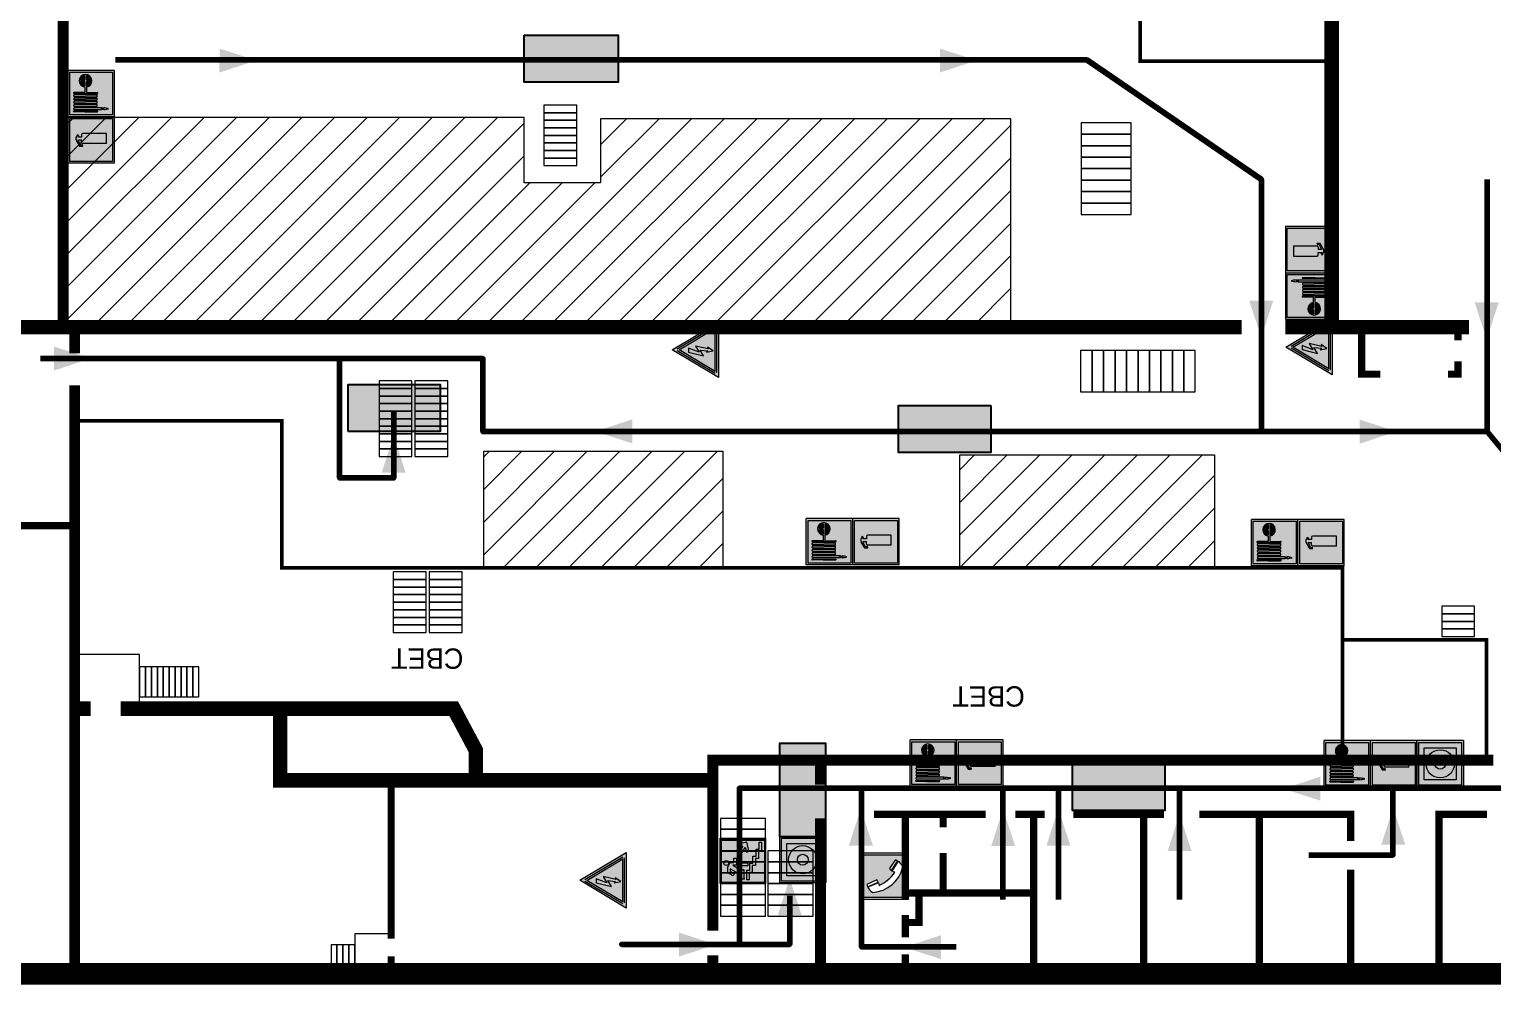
# Model space of a CAD drawing. Header units: millimetres. Extents: x 13114 to 67229, y 22859 to 38520.
# Drawn here: x 22617.3 to 22875.4, y 31431.6 to 31600.1 of the extents above; entities that cross this region are included whole.
import ezdxf

# ---------------------------------------------------------------- set-up
doc = ezdxf.new("R2010")
doc.units = ezdxf.units.MM
doc.layers.add('План_Штампы', color=7, linetype='Continuous')
doc.styles.add('обычный', font='arial.ttf')
pattern_1 = [(225, (45072.8074, 41939.838), (2.87368196, -2.87368196), [])]

# ---------------------------------------------------------------- blocks, each defined once
blk = doc.blocks.new('A$C32E8229D')
at = {"true_color": 0xffffff}
blk.add_hatch(color=7, dxfattribs=at).paths.add_polyline_path([(0, 0), (0, -8), (16, -8), (16, 0)])
h = blk.add_hatch(color=126)
h.paths.add_polyline_path([(0.2, -0.2), (15.8, -0.2), (15.8, -7.8), (0.2, -7.8)])
h.paths.add_polyline_path([(13.49, -2.05), (12.08, -2.05), (11.37, -2.63, 0.162397), (11.29, -2.84), (11.29, -3.63), (10.35, -3.63), (10.35, -4.05), (11.68, -4.05), (11.68, -3.48), (12.26, -4.28), (11.29, -5.1), (11.29, -6.78), (11.85, -6.78), (11.85, -5.44), (12.8, -4.64), (12.8, -5.94), (14.46, -5.94), (14.46, -5.39), (13.45, -5.39), (13.45, -3.97), (12.46, -2.59), (13.15, -2.59), (13.69, -3.34), (14.18, -3)], flags=16)
h.paths.add_polyline_path([(10.74, -1.82, 1), (11.8, -1.82, 1)], flags=16)
h.paths.add_polyline_path([(9.39, -3.59), (5.99, -3.59), (6.56, -3.03), (5.91, -3.03), (5.1, -3.83), (5.91, -4.64), (6.56, -4.64), (5.99, -4.09), (9.39, -4.09)], flags=16)
h.paths.add_polyline_path([(4.29, -1.08), (1.72, -1.08), (1.72, -6.6), (4.29, -6.6)], flags=16)
at = {"color": 126}
blk.add_lwpolyline([(16, -8), (0, -8), (0, 0), (16, 0)], close=True, dxfattribs=at)
blk = doc.blocks.new('A$C54414219')
at = {"true_color": 0xffffff}
h = blk.add_hatch(color=7, dxfattribs=at)
h.paths.add_polyline_path([(2.39, -9.45), (2.39, -18.3), (11.23, -18.3), (11.23, -9.45)], flags=0)
h.paths.add_polyline_path([(10.71, -13.87, -1), (2.92, -13.87, -1)], flags=0)
h.paths.add_polyline_path([(8.3, -13.87, -1), (5.33, -13.87, -1)], flags=0)
h.paths.add_polyline_path([(0.41, -7.47), (0.41, -20.27), (13.21, -20.27), (13.21, -7.47)])
h.paths.add_polyline_path([(0.92, -19.77), (12.71, -19.77), (12.71, -7.98), (0.92, -7.98)], flags=16)
h.paths.add_polyline_path([(11.23, -9.45), (11.23, -18.3), (2.39, -18.3), (2.39, -9.45)], flags=0)
at = {"lineweight": 5}
h = blk.add_hatch(color=242, dxfattribs=at)
h.paths.add_polyline_path([(12.71, -7.98), (0.92, -7.98), (0.92, -19.77), (12.71, -19.77)])
h.paths.add_polyline_path([(11.23, -18.3), (2.39, -18.3), (2.39, -9.45), (11.23, -9.45)], flags=16)
h.paths.add_polyline_path([(10.71, -13.87, -1), (2.92, -13.87, -1)], flags=0)
h.paths.add_polyline_path([(8.3, -13.87, -1), (5.33, -13.87, -1)], flags=0)
at = {"true_color": 0xffffff}
h = blk.add_hatch(color=7, dxfattribs=at)
h.paths.add_polyline_path([(2.39, -9.45), (2.39, -18.3), (11.23, -18.3), (11.23, -9.45)])
h.paths.add_polyline_path([(10.71, -13.87, -1), (2.92, -13.87, -1)], flags=16)
h.paths.add_polyline_path([(8.3, -13.87, -1), (5.33, -13.87, -1)], flags=0)
at = {"lineweight": 5}
h = blk.add_hatch(color=242, dxfattribs=at)
h.paths.add_polyline_path([(2.92, -13.87, 1), (10.71, -13.87, 1)])
h.paths.add_polyline_path([(8.3, -13.87, -1), (5.33, -13.87, -1)], flags=16)
at = {"color": 242, "lineweight": 5}
for p, q in [((0.41, -20.27), (0.41, -7.47)), ((0.41, -7.47), (13.21, -7.47)), ((0.41, -7.47), (13.21, -7.47)), ((13.21, -20.27), (13.21, -7.47)), ((0.41, -20.27), (13.21, -20.27))]:
    blk.add_line(p, q, dxfattribs=at)
for points in [[(0.92, -7.98), (12.71, -7.98), (12.71, -19.77), (0.92, -19.77)], [(2.39, -9.45), (11.23, -9.45), (11.23, -18.3), (2.39, -18.3)]]:
    blk.add_lwpolyline(points, close=True, dxfattribs=at)
for radius in [3.89, 1.49]:
    blk.add_circle((6.81, -13.87), radius, dxfattribs=at)
blk = doc.blocks.new('A$C3AD82952')
at = {"true_color": 0xf5f5ff}
h = blk.add_hatch(color=7, dxfattribs=at)
h.dxf.hatch_style = 1
h.paths.add_polyline_path([(8.21, 8.73, 0.414214), (7.89, 9.05), (7.22, 9.05), (7.22, 9.92), (7.59, 9.92, 1), (7.57, 10.36), (7.22, 10.36), (7.22, 10.6), (6.43, 10.6), (6.43, 10.36), (6.01, 10.36), (4.74, 9.59), (4.74, 8.69), (4.98, 8.73), (4.98, 9.26), (6.12, 9.91), (6.43, 9.91), (6.43, 9.05), (5.76, 9.05, 0.414214), (5.44, 8.73), (5.44, 2.2), (8.21, 2.2)], flags=0)
h.paths.add_polyline_path([(12.8, 12.8), (0, 12.8), (0, 0), (12.8, 0)])
h.paths.add_polyline_path([(0.51, 12.29), (12.29, 12.29), (12.29, 0.51), (0.51, 0.51)], flags=16)
h.paths.add_polyline_path([(4.74, 9.59), (6.01, 10.36), (6.43, 10.36), (6.43, 10.6), (7.22, 10.6), (7.22, 10.36), (7.59, 10.36, -0.94586), (7.59, 9.92), (7.22, 9.92), (7.22, 9.05), (7.89, 9.05, -0.414214), (8.21, 8.73), (8.21, 2.2), (5.44, 2.2), (5.44, 8.73, -0.414214), (5.76, 9.05), (6.43, 9.05), (6.43, 9.91), (6.12, 9.91), (4.98, 9.26), (4.98, 8.73), (4.74, 8.69)], flags=0)
h = blk.add_hatch(color=242)
h.dxf.hatch_style = 1
h.paths.add_polyline_path([(12.29, 12.29), (0.51, 12.29), (0.51, 0.51), (12.29, 0.51)])
h.paths.add_polyline_path([(4.74, 8.69), (4.74, 9.59), (6.01, 10.36), (6.43, 10.36), (6.43, 10.6), (7.22, 10.6), (7.22, 10.36), (7.59, 10.36, -0.94586), (7.59, 9.92), (7.22, 9.92), (7.22, 9.05), (7.89, 9.05, -0.414214), (8.21, 8.73), (8.21, 2.2), (5.44, 2.2), (5.44, 8.73, -0.414214), (5.76, 9.05), (6.43, 9.05), (6.43, 9.91), (6.12, 9.91), (4.98, 9.26), (4.98, 8.73)], flags=16)
h = blk.add_hatch(color=7, dxfattribs=at)
h.dxf.hatch_style = 1
h.paths.add_polyline_path([(8.21, 8.73, 0.414214), (7.89, 9.05), (7.22, 9.05), (7.22, 9.92), (7.59, 9.92, 1), (7.57, 10.36), (7.22, 10.36), (7.22, 10.6), (6.43, 10.6), (6.43, 10.36), (6.01, 10.36), (4.74, 9.59), (4.74, 8.69), (4.98, 8.73), (4.98, 9.26), (6.12, 9.91), (6.43, 9.91), (6.43, 9.05), (5.76, 9.05, 0.414214), (5.44, 8.73), (5.44, 2.2), (8.21, 2.2)])
at = {"color": 242, "lineweight": 5}
for p, q in [((0, 0), (0, 12.8)), ((0, 12.8), (12.8, 12.8)), ((12.8, 0), (12.8, 12.8)), ((6.01, 10.36), (4.74, 9.59)), ((4.74, 9.59), (4.74, 8.69)), ((4.74, 8.69), (4.98, 8.73)), ((4.98, 9.26), (6.12, 9.91)), ((4.98, 8.73), (4.98, 9.26)), ((5.44, 2.2), (5.44, 8.73)), ((5.76, 9.05), (6.43, 9.05)), ((6.01, 10.36), (6.43, 10.36)), ((6.12, 9.91), (6.43, 9.91)), ((7.22, 10.6), (6.43, 10.6)), ((6.43, 10.6), (6.43, 10.36)), ((6.43, 9.91), (6.43, 9.05)), ((7.22, 10.36), (7.22, 10.6)), ((7.59, 10.36), (7.22, 10.36)), ((7.22, 9.05), (7.22, 9.92)), ((7.59, 9.92), (7.22, 9.92)), ((7.89, 9.05), (7.22, 9.05)), ((8.21, 2.2), (8.21, 8.73)), ((0, 0), (12.8, 0)), ((5.44, 2.2), (8.21, 2.2))]:
    blk.add_line(p, q, dxfattribs=at)
blk.add_lwpolyline([(0.51, 12.29), (12.29, 12.29), (12.29, 0.51), (0.51, 0.51)], close=True, dxfattribs=at)
for centre, radius, start, end in [((5.76, 8.73), 0.32, 90, 180), ((7.58, 10.14), 0.223, 273.1875, 86.8125), ((7.89, 8.73), 0.32, 0, 90)]:
    blk.add_arc(centre, radius, start, end, dxfattribs=at)
blk = doc.blocks.new('A$C37112FD5')
at = {"true_color": 0xf5f5ff}
h = blk.add_hatch(color=7, dxfattribs=at)
h.dxf.hatch_style = 1
h.paths.add_polyline_path([(12.8, -7.4), (0, -7.4), (0, -20.2), (12.8, -20.2)])
h.paths.add_polyline_path([(12.29, -7.91), (12.29, -19.69), (0.51, -19.69), (0.51, -7.91)], flags=16)
h.paths.add_polyline_path([(4.98, -9.04, -0.42597), (5.17, -9.22), (5.17, -12.25), (5.17, -15.29, -0.432244), (4.98, -15.47), (4.83, -15.47, -0.42597), (4.64, -15.29), (4.64, -12.25), (4.64, -9.22, -0.432244), (4.83, -9.04)], flags=0)
h.paths.add_polyline_path([(4.28, -9.22), (4.28, -12.25), (4.28, -15.29, -0.432244), (4.09, -15.47), (3.94, -15.47, -0.42597), (3.75, -15.29), (3.75, -12.25), (3.75, -9.22, -0.432244), (3.94, -9.04), (4.09, -9.04, -0.42597)], flags=0)
h.paths.add_polyline_path([(5.72, -9.04), (5.87, -9.04, -0.42597), (6.06, -9.22), (6.06, -12.25), (6.06, -15.29, -0.432244), (5.87, -15.47), (5.72, -15.47, -0.42597), (5.53, -15.29), (5.53, -12.25), (5.53, -9.22, -0.432244)], flags=0)
h.paths.add_polyline_path([(6.42, -8.9), (6.5, -8.9, -0.42597), (6.69, -9.08), (6.69, -12.03), (8.21, -12.03, -15.824349), (8.21, -12.47), (6.69, -12.47), (6.69, -15.42, -0.432244), (6.5, -15.6), (6.42, -15.6)], flags=0)
h.paths.add_polyline_path([(3.39, -9.22), (3.39, -12.25), (3.39, -15.29, -0.432244), (3.2, -15.47), (3.05, -15.47, -0.42597), (2.85, -15.29), (2.85, -12.25), (2.85, -9.22, -0.432244), (3.05, -9.04), (3.2, -9.04, -0.42597)], flags=0)
h.paths.add_polyline_path([(2.5, -9.22), (2.5, -16.71), (1.96, -16.71), (1.96, -9.22, -0.432244), (2.15, -9.04), (2.31, -9.04, -0.42597)], flags=0)
h.paths.add_polyline_path([(1.61, -8.9), (1.61, -15.6), (1.57, -15.6, -0.42597), (1.37, -15.42), (1.37, -12.03), (1.37, -9.09, -0.432244), (1.57, -8.9)], flags=0)
h.paths.add_polyline_path([(9.76, -10.81), (9.76, -12.03), (8.49, -12.03, -0.336371)], flags=0)
h.paths.add_polyline_path([(8.49, -12.47), (9.76, -12.47), (9.76, -13.7, -0.336371)], flags=0)
h.paths.add_polyline_path([(10.11, -10.81, -0.336371), (11.38, -12.03), (10.11, -12.03)], flags=0)
h.paths.add_polyline_path([(10.11, -12.47), (11.38, -12.47, -0.336371), (10.11, -13.7)], flags=0)
h.paths.add_polyline_path([(2.5, -16.84), (2.5, -17.05), (1.97, -17.05), (1.97, -16.84)], flags=0)
h.paths.add_polyline_path([(2.5, -17.24, -0.033778), (2.24, -18.6, -0.033778), (1.97, -17.24)], flags=0)
h = blk.add_hatch(color=242)
h.dxf.hatch_style = 1
h.paths.add_polyline_path([(12.29, -7.91), (0.51, -7.91), (0.51, -19.69), (12.29, -19.69)])
h.paths.add_polyline_path([(6.42, -15.6), (6.42, -8.9), (6.5, -8.9, -0.42597), (6.69, -9.08), (6.69, -12.03), (8.21, -12.03, -15.824349), (8.21, -12.47), (6.69, -12.47), (6.69, -15.42, -0.432244), (6.5, -15.6)], flags=16)
h.paths.add_polyline_path([(5.87, -15.47), (5.72, -15.47, -0.42597), (5.53, -15.29), (5.53, -12.25), (5.53, -9.22, -0.432244), (5.72, -9.04), (5.87, -9.04, -0.42597), (6.06, -9.22), (6.06, -12.25), (6.06, -15.29, -0.432244)], flags=16)
h.paths.add_polyline_path([(4.98, -15.47), (4.83, -15.47, -0.42597), (4.64, -15.29), (4.64, -12.25), (4.64, -9.22, -0.432244), (4.83, -9.04), (4.98, -9.04, -0.42597), (5.17, -9.22), (5.17, -12.25), (5.17, -15.29, -0.432244)], flags=16)
h.paths.add_polyline_path([(4.09, -15.47), (3.94, -15.47, -0.42597), (3.75, -15.29), (3.75, -12.25), (3.75, -9.22, -0.432244), (3.94, -9.04), (4.09, -9.04, -0.42597), (4.28, -9.22), (4.28, -12.25), (4.28, -15.29, -0.432244)], flags=16)
h.paths.add_polyline_path([(3.2, -15.47), (3.05, -15.47, -0.42597), (2.85, -15.29), (2.85, -12.25), (2.85, -9.22, -0.432244), (3.05, -9.04), (3.2, -9.04, -0.42597), (3.39, -9.22), (3.39, -12.25), (3.39, -15.29, -0.432244)], flags=16)
h.paths.add_polyline_path([(2.5, -17.05), (1.97, -17.05), (1.97, -16.84), (2.5, -16.84)], flags=16)
h.paths.add_polyline_path([(2.5, -17.24, -0.033778), (2.24, -18.6, -0.033778), (1.97, -17.24)], flags=16)
h.paths.add_polyline_path([(2.5, -16.71), (1.96, -16.71), (1.96, -9.22, -0.432244), (2.15, -9.04), (2.31, -9.04, -0.42597), (2.5, -9.22)], flags=16)
h.paths.add_polyline_path([(1.61, -15.6), (1.57, -15.6, -0.42597), (1.37, -15.42), (1.37, -12.03), (1.37, -9.09, -0.432244), (1.57, -8.9), (1.61, -8.9)], flags=16)
h.paths.add_polyline_path([(8.49, -12.47), (9.76, -12.47), (9.76, -13.7, -0.336371)], flags=0)
h.paths.add_polyline_path([(10.11, -13.7), (10.11, -12.47), (11.38, -12.47, -0.336371)], flags=0)
h.paths.add_polyline_path([(8.49, -12.03, -0.336371), (9.76, -10.81), (9.76, -12.03)], flags=0)
h.paths.add_polyline_path([(10.11, -12.03), (10.11, -10.81, -0.336371), (11.38, -12.03)], flags=0)
h = blk.add_hatch(color=7, dxfattribs=at)
h.dxf.hatch_style = 1
h.paths.add_polyline_path([(1.61, -8.9), (1.57, -8.9, 0.432244), (1.37, -9.09), (1.37, -12.03), (1.37, -15.42, 0.42597), (1.57, -15.6), (1.61, -15.6)])
h.paths.add_polyline_path([(2.5, -9.22, 0.42597), (2.31, -9.04), (2.15, -9.04, 0.432244), (1.96, -9.22), (1.96, -16.71), (2.5, -16.71)])
h.paths.add_polyline_path([(2.5, -16.84), (1.97, -16.84), (1.97, -17.05), (2.5, -17.05)])
h.paths.add_polyline_path([(2.5, -17.24), (1.97, -17.24, 0.033778), (2.24, -18.6, 0.033778)])
h.paths.add_polyline_path([(3.39, -12.25), (3.39, -9.22, 0.42597), (3.2, -9.04), (3.05, -9.04, 0.432244), (2.85, -9.22), (2.85, -12.25), (2.85, -15.29, 0.42597), (3.05, -15.47), (3.2, -15.47, 0.432244), (3.39, -15.29)])
h.paths.add_polyline_path([(4.28, -12.25), (4.28, -9.22, 0.42597), (4.09, -9.04), (3.94, -9.04, 0.432244), (3.75, -9.22), (3.75, -12.25), (3.75, -15.29, 0.42597), (3.94, -15.47), (4.09, -15.47, 0.432244), (4.28, -15.29)])
h.paths.add_polyline_path([(5.17, -12.25), (5.17, -9.22, 0.42597), (4.98, -9.04), (4.83, -9.04, 0.432244), (4.64, -9.22), (4.64, -12.25), (4.64, -15.29, 0.42597), (4.83, -15.47), (4.98, -15.47, 0.432244), (5.17, -15.29)])
h.paths.add_polyline_path([(6.06, -12.25), (6.06, -9.22, 0.42597), (5.87, -9.04), (5.72, -9.04, 0.432244), (5.53, -9.22), (5.53, -12.25), (5.53, -15.29, 0.42597), (5.72, -15.47), (5.87, -15.47, 0.432244), (6.06, -15.29)])
h.paths.add_polyline_path([(6.69, -12.47), (8.21, -12.47, 15.824349), (8.21, -12.03), (6.69, -12.03), (6.69, -9.08, 0.42597), (6.5, -8.9), (6.42, -8.9), (6.42, -15.6), (6.5, -15.6, 0.432244), (6.69, -15.42)])
h.paths.add_polyline_path([(8.49, -12.47), (9.76, -12.47), (9.76, -13.7, -0.336371)], flags=16)
h.paths.add_polyline_path([(8.49, -12.03, -0.336371), (9.76, -10.81), (9.76, -12.03)], flags=16)
h.paths.add_polyline_path([(10.11, -12.47), (11.38, -12.47, -0.336371), (10.11, -13.7)], flags=16)
h.paths.add_polyline_path([(10.11, -12.03), (10.11, -10.81, -0.336371), (11.38, -12.03)], flags=16)
h = blk.add_hatch(color=242)
h.dxf.hatch_style = 1
h.paths.add_polyline_path([(9.76, -10.81, 0.336371), (8.49, -12.03), (9.76, -12.03)])
h.paths.add_polyline_path([(10.11, -10.81), (10.11, -12.03), (11.38, -12.03, 0.336371)])
h.paths.add_polyline_path([(11.38, -12.47), (10.11, -12.47), (10.11, -13.7, 0.336371)])
h.paths.add_polyline_path([(9.76, -12.47), (8.49, -12.47, 0.336371), (9.76, -13.7)])
at = {"color": 242, "lineweight": 5}
for p, q in [((0, -20.2), (0, -7.4)), ((0, -7.4), (12.8, -7.4)), ((12.8, -20.2), (12.8, -7.4)), ((1.37, -12.03), (1.37, -9.08)), ((1.37, -12.03), (1.37, -15.42)), ((1.57, -8.9), (1.61, -8.9)), ((1.61, -8.9), (1.61, -15.6)), ((1.96, -16.71), (1.96, -9.22)), ((2.15, -9.04), (2.31, -9.04)), ((2.5, -16.71), (2.5, -9.22)), ((2.85, -12.25), (2.85, -9.22)), ((3.05, -9.04), (3.2, -9.04)), ((3.39, -12.25), (3.39, -9.22)), ((3.75, -12.25), (3.75, -9.22)), ((3.94, -9.04), (4.09, -9.04)), ((4.28, -12.25), (4.28, -9.22)), ((4.64, -12.25), (4.64, -9.22)), ((4.83, -9.04), (4.98, -9.04)), ((5.17, -12.25), (5.17, -9.22)), ((5.53, -12.25), (5.53, -9.22)), ((5.72, -9.04), (5.87, -9.04)), ((6.06, -12.25), (6.06, -9.22)), ((6.42, -8.9), (6.42, -15.6)), ((6.5, -8.9), (6.42, -8.9)), ((6.69, -12.03), (6.69, -9.08)), ((8.21, -12.03), (6.69, -12.03)), ((9.76, -12.03), (8.49, -12.03)), ((9.76, -10.81), (9.76, -12.03)), ((10.11, -10.81), (10.11, -12.03)), ((11.38, -12.03), (10.11, -12.03)), ((1.57, -15.6), (1.61, -15.6)), ((2.85, -12.25), (2.85, -15.29)), ((3.05, -15.47), (3.2, -15.47)), ((3.39, -12.25), (3.39, -15.29)), ((3.75, -12.25), (3.75, -15.29)), ((3.94, -15.47), (4.09, -15.47)), ((4.28, -12.25), (4.28, -15.29)), ((4.64, -12.25), (4.64, -15.29)), ((4.83, -15.47), (4.98, -15.47)), ((5.17, -12.25), (5.17, -15.29)), ((5.53, -12.25), (5.53, -15.29)), ((5.72, -15.47), (5.87, -15.47)), ((6.06, -12.25), (6.06, -15.29)), ((6.42, -15.6), (6.5, -15.6)), ((8.21, -12.47), (6.69, -12.47)), ((6.69, -12.47), (6.69, -15.42)), ((9.76, -12.47), (8.49, -12.47)), ((9.76, -12.47), (9.76, -13.7)), ((11.38, -12.47), (10.11, -12.47)), ((10.11, -12.47), (10.11, -13.7)), ((1.96, -16.71), (2.5, -16.71)), ((1.97, -16.84), (2.5, -16.84)), ((1.97, -17.05), (1.97, -16.84)), ((2.5, -17.05), (1.97, -17.05)), ((1.97, -17.24), (2.5, -17.24)), ((2.5, -16.84), (2.5, -17.05)), ((0, -20.2), (12.8, -20.2))]:
    blk.add_line(p, q, dxfattribs=at)
blk.add_lwpolyline([(0.51, -7.91), (12.29, -7.91), (12.29, -19.69), (0.51, -19.69)], close=True, dxfattribs=at)
for centre, radius, start, end in [((1.56, -9.09), 0.182, 87.1027, 180.6071), ((2.15, -9.22), 0.182, 87.1027, 180.6071), ((2.32, -9.22), 0.182, 359.3929, 92.8973), ((3.04, -9.22), 0.182, 87.1027, 180.6071), ((3.21, -9.22), 0.182, 359.3929, 92.8973), ((3.93, -9.22), 0.182, 87.1027, 180.6071), ((4.1, -9.22), 0.182, 359.3929, 92.8973), ((4.82, -9.22), 0.182, 87.1027, 180.6071), ((4.99, -9.22), 0.182, 359.3929, 92.8973), ((5.71, -9.22), 0.182, 87.1027, 180.6071), ((5.88, -9.22), 0.182, 359.3929, 92.8973), ((6.51, -9.09), 0.182, 359.3929, 92.8973), ((9.93, -12.25), 1.74, 187.2319, 172.7681), ((9.93, -12.25), 1.46, 96.9927, 171.3585), ((9.93, -12.25), 1.46, 8.6415, 83.0073), ((1.56, -15.42), 0.182, 179.3929, 272.8973), ((3.04, -15.29), 0.182, 179.3929, 272.8973), ((3.21, -15.29), 0.182, 267.1027, 0.6071), ((3.93, -15.29), 0.182, 179.3929, 272.8973), ((4.1, -15.29), 0.182, 267.1027, 0.6071), ((4.82, -15.29), 0.182, 179.3929, 272.8973), ((4.99, -15.29), 0.182, 267.1027, 0.6071), ((5.71, -15.29), 0.182, 179.3929, 272.8973), ((5.88, -15.29), 0.182, 267.1027, 0.6071), ((6.51, -15.42), 0.182, 267.1027, 0.6071), ((9.93, -12.25), 1.46, 188.6415, 263.0073), ((9.93, -12.25), 1.46, 276.9927, 351.3585), ((12.17, -15.98), 10.27, 187.041, 194.7793), ((-7.7, -15.98), 10.27, 345.2207, 352.959)]:
    blk.add_arc(centre, radius, start, end, dxfattribs=at)
blk = doc.blocks.new('A$C7B4425F7')
at = {"true_color": 0xffffff}
blk.add_hatch(color=7, dxfattribs=at).paths.add_polyline_path([(0, 0), (-16, 0), (-16, -8), (0, -8)])
h = blk.add_hatch(color=126)
h.paths.add_polyline_path([(-0.2, -0.2), (-15.8, -0.2), (-15.8, -7.8), (-0.2, -7.8)])
h.paths.add_polyline_path([(-11.76, -2.03), (-11.76, -3.66), (-11.17, -3.66, -0.568275), (-11.17, -6.18), (-12.58, -6.18), (-12.58, -2.03)], flags=16)
h.paths.add_polyline_path([(-13.33, -4.12, -0.495768), (-13.59, -6.18), (-15.03, -6.18), (-15.03, -2.03), (-13.59, -2.03, -0.487973)], flags=16)
h.paths.add_polyline_path([(-10.25, -2.03), (-9.48, -2.03), (-9.48, -6.18), (-10.25, -6.18)], flags=16)
h.paths.add_polyline_path([(-13.84, -3.69), (-14.24, -3.69), (-14.24, -3.03), (-13.9, -3.03, -0.692621)], flags=0)
h.paths.add_polyline_path([(-9.15, -2.03), (-8.4, -2.03), (-8.04, -3.07), (-7.68, -2.03), (-6.93, -2.03), (-7.64, -4.1), (-6.93, -6.18), (-7.68, -6.18), (-8.04, -5.14), (-8.4, -6.18), (-9.15, -6.18), (-8.44, -4.1)], flags=16)
h.paths.add_polyline_path([(-11.76, -4.46), (-11.42, -4.46, -0.692621), (-11.36, -5.12), (-11.76, -5.12)], flags=0)
h.paths.add_polyline_path([(-13.9, -5.2), (-14.24, -5.2), (-14.24, -4.55), (-13.84, -4.55, -0.708038)], flags=0)
edge = h.paths.add_edge_path(flags=16)
edge.add_ellipse((-5.51, -4.08), major_axis=(0, 2.05), ratio=0.586184, start_angle=0, end_angle=360)
edge = h.paths.add_edge_path(flags=0)
edge.add_ellipse((-5.51, -4.08), major_axis=(0, 1.14), ratio=0.454828, start_angle=0, end_angle=360)
h.paths.add_polyline_path([(-4.13, -4.96, 0.377264), (-3.48, -4.52, 0.0555), (-3.16, -2.03), (-1.66, -2.03), (-1.66, -4.96), (-0.96, -4.96), (-0.96, -7.01), (-1.75, -7.01), (-1.75, -6.18), (-3.3, -6.18), (-3.3, -7.02), (-4.13, -7.02)], flags=16)
h.paths.add_polyline_path([(-2.73, -2.91), (-2.28, -2.91), (-2.28, -4.96), (-3.05, -4.96, 0.079136)], flags=0)
at = {"color": 126}
blk.add_lwpolyline([(-16, -8), (0, -8), (0, 0), (-16, 0)], close=True, dxfattribs=at)
blk = doc.blocks.new('A$C456E1F9C')
at = {"lineweight": 5}
h = blk.add_hatch(color=242, dxfattribs=at)
h.paths.add_polyline_path([(0.51, -1.47), (0.51, -13.26), (12.29, -13.26), (12.29, -1.47)])
h.paths.add_polyline_path([(5.42, -4.95, -0.254479), (4.78, -5.4), (3.52, -2.53, -0.209735), (4.23, -2.4)], flags=16)
h.paths.add_polyline_path([(8.53, -8.6), (10.87, -10.17), (10.54, -10.76), (8.03, -9.13, -0.192251)], flags=16)
h.paths.add_polyline_path([(4.61, -5.49, 0.005518), (3.87, -5.72, 0.128647), (7.49, -10.01, 0.00809), (7.83, -9.33), (10.47, -10.97, -0.16736), (8.99, -12.25, -0.327862), (1.95, -3.95, -0.166952), (3.36, -2.62)], flags=16)
at = {"color": 242, "lineweight": 5}
for p, q in [((0, -13.77), (0, -0.97)), ((12.8, -0.97), (0, -0.97)), ((4.61, -5.49), (3.36, -2.62)), ((3.52, -2.53), (4.78, -5.4)), ((4.23, -2.4), (5.42, -4.95)), ((12.8, -13.77), (12.8, -0.97)), ((7.83, -9.33), (10.47, -10.97)), ((8.03, -9.13), (10.54, -10.76)), ((10.81, -10.12), (8.53, -8.6)), ((10.54, -10.76), (10.8, -10.3)), ((10.8, -10.3), (10.81, -10.12)), ((0, -13.77), (12.8, -13.77))]:
    blk.add_line(p, q, dxfattribs=at)
blk.add_lwpolyline([(0.51, -1.47), (12.29, -1.47), (12.29, -13.26), (0.51, -13.26)], close=True, dxfattribs=at)
for centre, radius, start, end in [((4.59, -5.34), 2.99, 114.2845, 152.1974), ((11.12, -3.31), 9.19, 183.9915, 256.6009), ((4.02, -3.27), 0.891, 76.3284, 123.7092), ((14.98, -39.1), 35.17, 107.1487, 108.4135), ((13.86, -0.94), 11.08, 205.5536, 234.8762), ((4.68, -4.59), 0.824, 276.9621, 334.0723), ((-13.31, 0.8), 23.44, 332.5487, 334.4027), ((8.94, -9.5), 0.989, 114.4092, 157.9388), ((7.87, -9.46), 3, 291.9291, 329.9329)]:
    blk.add_arc(centre, radius, start, end, dxfattribs=at)
blk = doc.blocks.new('вниз')
at = {"lineweight": 0, "true_color": 0xffffff}
h = blk.add_hatch(color=7, dxfattribs=at)
h.dxf.hatch_style = 1
h.paths.add_polyline_path([(40994.51, -4472.22), (40986.51, -4472.22), (40986.51, -4480.22), (40994.51, -4480.22)])
h.paths.add_polyline_path([(40994.31, -4472.42), (40994.31, -4480.01), (40986.71, -4480.01), (40986.71, -4472.42)], flags=16)
h.paths.add_polyline_path([(40988.43, -4473.53), (40989.43, -4473.53), (40990.19, -4473.96), (40990.19, -4474.6), (40991, -4474.6), (40991, -4475.06), (40989.73, -4475.06), (40989.73, -4474.46), (40989.3, -4475.18), (40990.17, -4475.7), (40990.17, -4477.11), (40989.63, -4477.11), (40989.63, -4476.01), (40988.94, -4475.59), (40988.94, -4476.46), (40988.94, -4476.46), (40987.47, -4476.46), (40987.26, -4476.46), (40987.26, -4475.92), (40988.4, -4475.92), (40988.4, -4475.2), (40989.1, -4473.99), (40988.66, -4473.99), (40988.24, -4474.7), (40987.86, -4474.47), (40988.41, -4473.56)], flags=0)
h.paths.add_polyline_path([(40990.55, -4473.29, -1), (40989.69, -4473.29, -1)], flags=0)
h.paths.add_polyline_path([(40988.85, -4476.89), (40988.85, -4477.43), (40990.1, -4477.43), (40990.1, -4477.99), (40991.34, -4477.99), (40991.34, -4478.54), (40992.59, -4478.54), (40992.59, -4479.09), (40993.83, -4479.09), (40993.83, -4479.52), (40992.17, -4479.52), (40992.17, -4478.97), (40990.91, -4478.97), (40990.91, -4478.41), (40989.68, -4478.41), (40989.68, -4477.86), (40988.43, -4477.86), (40988.43, -4477.31), (40987.6, -4477.31), (40987.18, -4477.31), (40987.18, -4476.89)], flags=0)
h.paths.add_polyline_path([(40991.61, -4475.33), (40993.12, -4476.2), (40992.9, -4475.27), (40993.48, -4475.6), (40993.83, -4476.88), (40992.56, -4477.22), (40991.97, -4476.88), (40992.9, -4476.61), (40991.38, -4475.74), (40991.58, -4475.39)], flags=0)
h.paths.add_polyline_path([(40990.19, -4473.96), (40989.43, -4473.53), (40988.43, -4473.53), (40988.41, -4473.56), (40987.86, -4474.47), (40988.24, -4474.7), (40988.66, -4473.99), (40989.1, -4473.99), (40988.4, -4475.2), (40988.4, -4475.92), (40987.26, -4475.92), (40987.26, -4476.46), (40987.47, -4476.46), (40988.94, -4476.46), (40988.94, -4476.27), (40988.94, -4475.59), (40989.63, -4476.01), (40989.63, -4477.11), (40990.17, -4477.11), (40990.17, -4475.7), (40989.3, -4475.18), (40989.73, -4474.46), (40989.73, -4475.06), (40991, -4475.06), (40991, -4474.6), (40990.19, -4474.6)], flags=0)
h.paths.add_polyline_path([(40990.55, -4473.29, 1), (40989.69, -4473.29, 1)], flags=0)
h.paths.add_polyline_path([(40991.61, -4475.33), (40991.58, -4475.39), (40991.38, -4475.74), (40992.9, -4476.61), (40991.97, -4476.88), (40992.56, -4477.22), (40993.83, -4476.88), (40993.48, -4475.6), (40992.9, -4475.27), (40993.12, -4476.2)], flags=0)
h.paths.add_polyline_path([(40990.1, -4477.43), (40988.85, -4477.43), (40988.85, -4476.89), (40987.18, -4476.89), (40987.18, -4477.31), (40987.6, -4477.31), (40988.43, -4477.31), (40988.43, -4477.86), (40989.68, -4477.86), (40989.68, -4478.41), (40990.91, -4478.41), (40990.91, -4478.97), (40992.17, -4478.97), (40992.17, -4479.52), (40993.83, -4479.52), (40993.83, -4479.09), (40992.59, -4479.09), (40992.59, -4478.54), (40991.34, -4478.54), (40991.34, -4477.99), (40990.1, -4477.99)], flags=0)
at = {"lineweight": 0}
h = blk.add_hatch(color=126, dxfattribs=at)
h.dxf.hatch_style = 1
h.paths.add_polyline_path([(40994.31, -4472.42), (40986.71, -4472.42), (40986.71, -4480.01), (40994.31, -4480.01)])
h.paths.add_polyline_path([(40988.43, -4473.53), (40989.43, -4473.53), (40990.19, -4473.96), (40990.19, -4474.6), (40991, -4474.6), (40991, -4475.06), (40989.73, -4475.06), (40989.73, -4474.46), (40989.3, -4475.18), (40990.17, -4475.7), (40990.17, -4477.11), (40989.63, -4477.11), (40989.63, -4476.01), (40988.94, -4475.59), (40988.94, -4476.46), (40988.94, -4476.46), (40987.47, -4476.46), (40987.26, -4476.46), (40987.26, -4475.92), (40988.4, -4475.92), (40988.4, -4475.2), (40989.1, -4473.99), (40988.66, -4473.99), (40988.24, -4474.7), (40987.86, -4474.47), (40988.41, -4473.56)], flags=16)
h.paths.add_polyline_path([(40990.55, -4473.29, -1), (40989.69, -4473.29, -1)], flags=16)
h.paths.add_polyline_path([(40988.85, -4476.89), (40988.85, -4477.43), (40990.1, -4477.43), (40990.1, -4477.99), (40991.34, -4477.99), (40991.34, -4478.54), (40992.59, -4478.54), (40992.59, -4479.09), (40993.83, -4479.09), (40993.83, -4479.52), (40992.17, -4479.52), (40992.17, -4478.97), (40990.91, -4478.97), (40990.91, -4478.41), (40989.68, -4478.41), (40989.68, -4477.86), (40988.43, -4477.86), (40988.43, -4477.31), (40987.6, -4477.31), (40987.18, -4477.31), (40987.18, -4476.89)], flags=16)
h.paths.add_polyline_path([(40991.61, -4475.33), (40993.12, -4476.2), (40992.9, -4475.27), (40993.48, -4475.6), (40993.83, -4476.88), (40992.56, -4477.22), (40991.97, -4476.88), (40992.9, -4476.61), (40991.38, -4475.74), (40991.58, -4475.39)], flags=16)
at = {"lineweight": 0, "true_color": 0xffffff}
h = blk.add_hatch(color=7, dxfattribs=at)
h.dxf.hatch_style = 1
h.paths.add_polyline_path([(40989.73, -4474.46), (40989.73, -4475.06), (40991, -4475.06), (40991, -4474.6), (40990.19, -4474.6), (40990.19, -4473.96), (40989.43, -4473.53), (40988.43, -4473.53), (40988.41, -4473.56), (40987.86, -4474.47), (40988.24, -4474.7), (40988.66, -4473.99), (40989.1, -4473.99), (40988.4, -4475.2), (40988.4, -4475.92), (40987.26, -4475.92), (40987.26, -4476.46), (40987.47, -4476.46), (40988.94, -4476.46), (40988.94, -4475.59), (40989.63, -4476.01), (40989.63, -4477.11), (40990.17, -4477.11), (40990.17, -4475.7), (40989.3, -4475.18)])
h.paths.add_polyline_path([(40989.69, -4473.29, 1), (40990.55, -4473.29, 1)])
h.paths.add_polyline_path([(40991.61, -4475.33), (40991.58, -4475.39), (40991.38, -4475.74), (40992.9, -4476.61), (40991.97, -4476.88), (40992.56, -4477.22), (40993.83, -4476.88), (40993.48, -4475.6), (40992.9, -4475.27), (40993.12, -4476.2)])
h.paths.add_polyline_path([(40990.1, -4477.43), (40988.85, -4477.43), (40988.85, -4476.89), (40987.18, -4476.89), (40987.18, -4477.31), (40987.6, -4477.31), (40988.43, -4477.31), (40988.43, -4477.86), (40989.68, -4477.86), (40989.68, -4478.41), (40990.91, -4478.41), (40990.91, -4478.97), (40992.17, -4478.97), (40992.17, -4479.52), (40993.83, -4479.52), (40993.83, -4479.09), (40992.59, -4479.09), (40992.59, -4478.54), (40991.34, -4478.54), (40991.34, -4477.99), (40990.1, -4477.99)])
at = {"color": 126, "lineweight": 0}
for points in [[(40986.51, -4472.22), (40994.51, -4472.22), (40994.51, -4480.22), (40986.51, -4480.22)], [(40986.71, -4472.42), (40994.31, -4472.42), (40994.31, -4480.01), (40986.71, -4480.01)]]:
    blk.add_lwpolyline(points, close=True, dxfattribs=at)
for points in [[(40987.47, -4476.46), (40987.26, -4476.46), (40987.26, -4475.92), (40988.4, -4475.92), (40988.4, -4475.2), (40989.1, -4473.99), (40988.66, -4473.99), (40988.24, -4474.7), (40987.86, -4474.47), (40988.41, -4473.56), (40988.43, -4473.53), (40989.43, -4473.53), (40990.19, -4473.96), (40990.19, -4474.6), (40991, -4474.6), (40991, -4475.06), (40989.73, -4475.06), (40989.73, -4474.46), (40989.3, -4475.18), (40990.17, -4475.7), (40990.17, -4477.11), (40989.63, -4477.11), (40989.63, -4476.01), (40988.94, -4475.59), (40988.94, -4476.46)], [(40991.58, -4475.39), (40991.38, -4475.74), (40992.9, -4476.61), (40991.97, -4476.88), (40992.56, -4477.22), (40993.83, -4476.88), (40993.48, -4475.6), (40992.9, -4475.27), (40993.12, -4476.2), (40991.61, -4475.33), (40991.58, -4475.39)], [(40987.6, -4477.31), (40987.18, -4477.31), (40987.18, -4476.89), (40988.85, -4476.89), (40988.85, -4477.43), (40990.1, -4477.43), (40990.1, -4477.99), (40991.34, -4477.99), (40991.34, -4478.54), (40992.59, -4478.54), (40992.59, -4479.09), (40993.83, -4479.09), (40993.83, -4479.52), (40992.17, -4479.52), (40992.17, -4478.97), (40990.91, -4478.97), (40990.91, -4478.41), (40989.68, -4478.41), (40989.68, -4477.86), (40988.43, -4477.86), (40988.43, -4477.31), (40987.6, -4477.31)], [(40987.47, -4476.46), (40988.94, -4476.46), (40988.94, -4476.27)]]:
    blk.add_lwpolyline(points, dxfattribs=at)
blk.add_circle((40990.12, -4473.29), 0.432, dxfattribs=at)
blk = doc.blocks.new('A$C3E6D3DDE')
at = {"lineweight": 5}
h = blk.add_hatch(color=40, dxfattribs=at)
h.paths.add_polyline_path([(24.1, 1.45), (16.46, -11.35), (31.74, -11.35)])
h.paths.add_polyline_path([(24.09, -0.46), (30.03, -10.41), (18.14, -10.41)], flags=16)
h.paths.add_polyline_path([(24.54, -3.08), (23.41, -6.02), (25.13, -5.01), (24.33, -8.5), (24.82, -8.27), (23.79, -9.86), (23.4, -8.04), (23.8, -8.43), (24.04, -6.29), (22.39, -7.25), (23.44, -3.08)], flags=0)
h = blk.add_hatch(color=256, dxfattribs=at)
h.paths.add_polyline_path([(24.37, 0.03, 0.567511), (23.82, 0.03), (17.59, -10.4, 0.582454), (17.86, -10.88), (30.32, -10.88, 0.582149), (30.6, -10.4)])
h.paths.add_polyline_path([(24.09, -0.46), (18.14, -10.41), (30.03, -10.41)], flags=16)
h.paths.add_polyline_path([(24.54, -3.08), (23.41, -6.02), (25.13, -5.01), (24.33, -8.5), (24.82, -8.27), (23.79, -9.86), (23.4, -8.04), (23.8, -8.43), (24.04, -6.29), (22.39, -7.25), (23.44, -3.08)], flags=0)
h = blk.add_hatch(color=40, dxfattribs=at)
h.paths.add_polyline_path([(24.09, -0.46), (18.14, -10.41), (30.03, -10.41)])
h.paths.add_polyline_path([(24.82, -8.27), (23.79, -9.86), (23.4, -8.04), (23.8, -8.43), (24.04, -6.29), (22.39, -7.25), (23.44, -3.08), (24.54, -3.08), (23.41, -6.02), (25.13, -5.01), (24.33, -8.5)], flags=16)
at = {"color": 40, "lineweight": 5}
for p, q in [((16.46, -11.35), (24.1, 1.45)), ((24.1, 1.45), (31.74, -11.35))]:
    blk.add_line(p, q, dxfattribs=at)
at = {"lineweight": 5}
for p, q in [((17.59, -10.4), (23.82, 0.03)), ((24.37, 0.03), (30.6, -10.4)), ((18.14, -10.41), (24.09, -0.46)), ((23.44, -3.08), (22.39, -7.25)), ((23.41, -6.02), (24.54, -3.08)), ((24.54, -3.08), (23.44, -3.08)), ((24.09, -0.46), (30.03, -10.41)), ((22.39, -7.25), (24.04, -6.29)), ((23.8, -8.43), (23.4, -8.04)), ((23.4, -8.04), (23.79, -9.86)), ((25.13, -5.01), (23.41, -6.02)), ((24.04, -6.29), (23.8, -8.43)), ((24.33, -8.5), (25.13, -5.01)), ((17.86, -10.88), (30.32, -10.88)), ((18.14, -10.41), (30.03, -10.41)), ((23.79, -9.86), (24.82, -8.27)), ((24.82, -8.27), (24.33, -8.5))]:
    blk.add_line(p, q, dxfattribs=at)
at = {"color": 50, "lineweight": 5}
blk.add_line((31.74, -11.35), (16.46, -11.35), dxfattribs=at)

msp = doc.modelspace()

# ---------------------------------------------------------------- hatches: boundary and pattern name
at = {"lineweight": 0}
h = msp.add_hatch(dxfattribs=at)
h.set_pattern_fill('ANSI31', color=256, scale=1.28, angle=180)
h.set_pattern_definition(pattern_1)
h.paths.add_polyline_path([(22717.99, 31584.36), (22717.99, 31573.05), (22704.53, 31573.05), (22704.53, 31584.58), (22623.25, 31584.58), (22623.25, 31548.06), (22790.39, 31547.6), (22790.39, 31584.36)])
h = msp.add_hatch(dxfattribs=at)
h.set_pattern_fill('ANSI31', color=256, scale=1.28, angle=180)
h.set_pattern_definition(pattern_1)
h.paths.add_polyline_path([(22781.36, 31525.06), (22781.36, 31505.15), (22826.33, 31505.15), (22826.33, 31525.06)])
h.paths.add_polyline_path([(22697.41, 31525.7), (22697.41, 31505.15), (22739.6, 31505.15), (22739.6, 31525.7)])

# ---------------------------------------------------------------- linework, layer by layer
for points, const_width in [([(22623.25, 31624.35), (22623.25, 31548.06)], 1.92), ([(22846.96, 31547.6), (22846.96, 31623.52)], 2.56), ([(22831.1, 31547.6), (22583.37, 31547.6)], 2.56), ([(22625.27, 31548.06), (22625.27, 31542.98)], 1.92), ([(22871.19, 31547.6), (22838.8, 31547.6)], 2.56), ([(22855.56, 31539.3), (22852.25, 31539.3), (22852.25, 31547.76)], 1.28), ([(22869.25, 31547.29), (22869.25, 31545.3)], 1.28), ([(22869.25, 31541.56), (22869.25, 31539.3), (22867.5, 31539.3)], 1.28), ([(22895.23, 31433.55), (22582.66, 31433.55), (22582.66, 31538.07)], 3.84), ([(22625.27, 31537.34), (22625.27, 31433.62)], 1.92), ([(22874.29, 31471.25), (22874.29, 31492.44), (22848.87, 31492.44), (22848.87, 31471.22), (22848.87, 31505.15), (22661.79, 31505.15), (22661.79, 31531.05), (22625.68, 31531.05)], 0.64), ([(22625.27, 31512.57), (22581.89, 31512.57)], 1.28), ([(22628.08, 31480.3), (22625.01, 31480.3)], 2.56), ([(22737.82, 31467.68), (22661.5, 31467.68), (22661.5, 31480.3), (22633.38, 31480.3)], 2.56), ([(22661.5, 31480.3), (22692.12, 31480.3), (22696.02, 31472.99), (22696.02, 31467.68)], 2.56), ([(22875.46, 31471.25), (22737.82, 31471.25), (22737.82, 31441.18)], 1.92), ([(22756.8, 31471.25), (22756.8, 31466.9)], 1.92), ([(22681.08, 31467.68), (22681.08, 31439.77)], 1.28), ([(22756.8, 31460.95), (22756.8, 31434.45)], 1.92), ([(22785.95, 31461.68), (22771.77, 31461.68), (22771.77, 31446.66)], 1.28), ([(22771.77, 31442.61), (22774.16, 31442.61), (22774.16, 31447.81), (22771.77, 31447.81), (22794.41, 31447.81), (22794.41, 31461.68), (22794.41, 31434.44)], 1.28), ([(22778.44, 31461.68), (22778.44, 31459.37)], 1.28), ([(22796.36, 31461.68), (22791.15, 31461.68)], 1.28), ([(22817.41, 31461.68), (22801.42, 31461.68)], 1.28), ([(22813.79, 31461.68), (22813.79, 31433.72)], 1.28), ([(22850.34, 31456.99), (22850.34, 31461.68), (22823.63, 31461.68)], 1.28), ([(22834.19, 31461.68), (22834.19, 31433.72)], 1.28), ([(22874.37, 31461.68), (22865.88, 31461.68), (22865.88, 31433.44)], 1.28), ([(22778.44, 31447.81), (22778.44, 31454.88)], 1.28), ([(22850.34, 31433.87), (22850.34, 31451.95)], 1.28), ([(22771.77, 31443.91), (22771.77, 31440.01)], 1.28), ([(22681.08, 31433.55), (22681.08, 31436.66)], 1.28), ([(22737.82, 31436.82), (22737.82, 31433.81)], 1.92), ([(22771.77, 31436.97), (22771.77, 31434.08)], 1.28)]:
    msp.add_lwpolyline(points, dxfattribs=dict(at, const_width=const_width))
at = {"lineweight": 0, "const_width": 0.64}
msp.add_lwpolyline([(22846.96, 31623.52), (22813.17, 31623.52), (22813.17, 31594.49), (22846.96, 31594.49)], close=True, dxfattribs=at)
at = {"color": 126, "lineweight": 100, "true_color": 0x008754}
for points in [[(22632.46, 31594.73), (22803.77, 31594.73), (22834.58, 31573.65), (22834.58, 31529.19)], [(22874.37, 31529.19), (22874.37, 31529.19), (22874.37, 31529.19), (22874.37, 31573.65)], [(22671.99, 31542.06), (22619.25, 31542.06)], [(22874.37, 31529.19), (22697.27, 31529.19), (22697.27, 31542.06), (22671.99, 31542.06), (22671.99, 31521.02), (22681.53, 31521.02), (22681.53, 31532.75)], [(22878.49, 31524.19), (22874.37, 31529.19)], [(22874.37, 31529.19), (22878.49, 31524.19)], [(22882.9, 31524.19), (22878.49, 31524.19), (22878.49, 31466.27), (22742.51, 31466.27), (22742.51, 31438.73), (22721.72, 31438.73), (22751.38, 31438.73), (22751.38, 31447.32)], [(22764.07, 31466.27), (22764.07, 31446.64)], [(22788.98, 31466.27), (22788.98, 31446.64)], [(22798.76, 31466.27), (22798.76, 31446.64)], [(22820.11, 31466.27), (22820.11, 31446.64)], [(22857.77, 31466.27), (22857.77, 31454.5), (22842.94, 31454.5)], [(22764.07, 31446.64), (22764.07, 31438.3), (22780.76, 31438.3)]]:
    msp.add_lwpolyline(points, dxfattribs=at)
at = {"lineweight": 0}
for points in [[(22713.83, 31586.74), (22708.02, 31586.74), (22708.02, 31585.41), (22713.83, 31585.41)], [(22713.83, 31585.41), (22708.02, 31585.41), (22708.02, 31584.08), (22713.83, 31584.08)], [(22713.83, 31584.08), (22708.02, 31584.08), (22708.02, 31582.74), (22713.83, 31582.74)], [(22713.83, 31582.74), (22708.02, 31582.74), (22708.02, 31581.41), (22713.83, 31581.41)], [(22713.83, 31581.41), (22708.02, 31581.41), (22708.02, 31580.08), (22713.83, 31580.08)], [(22811.62, 31583.64), (22802.8, 31583.64), (22802.8, 31581.61), (22811.62, 31581.61)], [(22811.62, 31581.61), (22802.8, 31581.61), (22802.8, 31579.59), (22811.62, 31579.59)], [(22713.83, 31580.08), (22708.02, 31580.08), (22708.02, 31578.74), (22713.83, 31578.74)], [(22811.62, 31579.59), (22802.8, 31579.59), (22802.8, 31577.57), (22811.62, 31577.57)], [(22713.83, 31578.74), (22708.02, 31578.74), (22708.02, 31577.41), (22713.83, 31577.41)], [(22713.83, 31577.41), (22708.02, 31577.41), (22708.02, 31576.08), (22713.83, 31576.08)], [(22811.62, 31577.57), (22802.8, 31577.57), (22802.8, 31575.55), (22811.62, 31575.55)], [(22811.62, 31575.55), (22802.8, 31575.55), (22802.8, 31573.52), (22811.62, 31573.52)], [(22811.62, 31573.52), (22802.8, 31573.52), (22802.8, 31571.5), (22811.62, 31571.5)], [(22811.62, 31571.5), (22802.8, 31571.5), (22802.8, 31569.48), (22811.62, 31569.48)], [(22811.62, 31569.48), (22802.8, 31569.48), (22802.8, 31567.46), (22811.62, 31567.46)], [(22804.72, 31536.18), (22804.72, 31543.48), (22802.69, 31543.48), (22802.69, 31536.18)], [(22806.74, 31536.18), (22806.74, 31543.48), (22804.72, 31543.48), (22804.72, 31536.18)], [(22808.76, 31536.18), (22808.76, 31543.48), (22806.74, 31543.48), (22806.74, 31536.18)], [(22810.79, 31536.18), (22810.79, 31543.48), (22808.76, 31543.48), (22808.76, 31536.18)], [(22812.81, 31536.18), (22812.81, 31543.48), (22810.79, 31543.48), (22810.79, 31536.18)], [(22814.83, 31536.18), (22814.83, 31543.48), (22812.81, 31543.48), (22812.81, 31536.18)], [(22816.85, 31536.18), (22816.85, 31543.48), (22814.83, 31543.48), (22814.83, 31536.18)], [(22818.88, 31536.18), (22818.88, 31543.48), (22816.85, 31543.48), (22816.85, 31536.18)], [(22820.9, 31536.18), (22820.9, 31543.48), (22818.88, 31543.48), (22818.88, 31536.18)], [(22822.92, 31536.18), (22822.92, 31543.48), (22820.9, 31543.48), (22820.9, 31536.18)], [(22684.75, 31538.12), (22678.94, 31538.12), (22678.94, 31536.78), (22684.75, 31536.78)], [(22691.08, 31538.12), (22685.27, 31538.12), (22685.27, 31536.78), (22691.08, 31536.78)], [(22684.75, 31536.78), (22678.94, 31536.78), (22678.94, 31535.45), (22684.75, 31535.45)], [(22684.75, 31535.45), (22678.94, 31535.45), (22678.94, 31534.12), (22684.75, 31534.12)], [(22691.08, 31536.78), (22685.27, 31536.78), (22685.27, 31535.45), (22691.08, 31535.45)], [(22691.08, 31535.45), (22685.27, 31535.45), (22685.27, 31534.12), (22691.08, 31534.12)], [(22684.75, 31534.12), (22678.94, 31534.12), (22678.94, 31532.78), (22684.75, 31532.78)], [(22684.75, 31532.78), (22678.94, 31532.78), (22678.94, 31531.45), (22684.75, 31531.45)], [(22691.08, 31534.12), (22685.27, 31534.12), (22685.27, 31532.78), (22691.08, 31532.78)], [(22691.08, 31532.78), (22685.27, 31532.78), (22685.27, 31531.45), (22691.08, 31531.45)], [(22684.75, 31531.45), (22678.94, 31531.45), (22678.94, 31530.12), (22684.75, 31530.12)], [(22684.75, 31530.12), (22678.94, 31530.12), (22678.94, 31528.78), (22684.75, 31528.78)], [(22691.08, 31531.45), (22685.27, 31531.45), (22685.27, 31530.12), (22691.08, 31530.12)], [(22691.08, 31530.12), (22685.27, 31530.12), (22685.27, 31528.78), (22691.08, 31528.78)], [(22684.75, 31528.78), (22678.94, 31528.78), (22678.94, 31527.45), (22684.75, 31527.45)], [(22684.75, 31527.45), (22678.94, 31527.45), (22678.94, 31526.12), (22684.75, 31526.12)], [(22691.08, 31528.78), (22685.27, 31528.78), (22685.27, 31527.45), (22691.08, 31527.45)], [(22691.08, 31527.45), (22685.27, 31527.45), (22685.27, 31526.12), (22691.08, 31526.12)], [(22684.75, 31526.12), (22678.94, 31526.12), (22678.94, 31524.78), (22684.75, 31524.78)], [(22691.08, 31526.12), (22685.27, 31526.12), (22685.27, 31524.78), (22691.08, 31524.78)], [(22739.6, 31505.15), (22697.41, 31505.15), (22697.41, 31525.7), (22739.6, 31525.7)], [(22826.33, 31505.15), (22781.36, 31505.15), (22781.36, 31525.06), (22826.33, 31525.06)], [(22687.25, 31504.42), (22681.44, 31504.42), (22681.44, 31503.08), (22687.25, 31503.08)], [(22693.58, 31504.42), (22687.77, 31504.42), (22687.77, 31503.08), (22693.58, 31503.08)], [(22687.25, 31503.08), (22681.44, 31503.08), (22681.44, 31501.75), (22687.25, 31501.75)], [(22687.25, 31501.75), (22681.44, 31501.75), (22681.44, 31500.42), (22687.25, 31500.42)], [(22693.58, 31503.08), (22687.77, 31503.08), (22687.77, 31501.75), (22693.58, 31501.75)], [(22693.58, 31501.75), (22687.77, 31501.75), (22687.77, 31500.42), (22693.58, 31500.42)], [(22687.25, 31500.42), (22681.44, 31500.42), (22681.44, 31499.08), (22687.25, 31499.08)], [(22687.25, 31499.08), (22681.44, 31499.08), (22681.44, 31497.75), (22687.25, 31497.75)], [(22693.58, 31500.42), (22687.77, 31500.42), (22687.77, 31499.08), (22693.58, 31499.08)], [(22693.58, 31499.08), (22687.77, 31499.08), (22687.77, 31497.75), (22693.58, 31497.75)], [(22687.25, 31497.75), (22681.44, 31497.75), (22681.44, 31496.42), (22687.25, 31496.42)], [(22687.25, 31496.42), (22681.44, 31496.42), (22681.44, 31495.08), (22687.25, 31495.08)], [(22693.58, 31497.75), (22687.77, 31497.75), (22687.77, 31496.42), (22693.58, 31496.42)], [(22693.58, 31496.42), (22687.77, 31496.42), (22687.77, 31495.08), (22693.58, 31495.08)], [(22872.19, 31498.38), (22866.38, 31498.38), (22866.38, 31497.05), (22872.19, 31497.05)], [(22872.19, 31497.05), (22866.38, 31497.05), (22866.38, 31495.71), (22872.19, 31495.71)], [(22687.25, 31495.08), (22681.44, 31495.08), (22681.44, 31493.75), (22687.25, 31493.75)], [(22693.58, 31495.08), (22687.77, 31495.08), (22687.77, 31493.75), (22693.58, 31493.75)], [(22872.19, 31495.71), (22866.38, 31495.71), (22866.38, 31494.38), (22872.19, 31494.38)], [(22872.19, 31494.38), (22866.38, 31494.38), (22866.38, 31493.05), (22872.19, 31493.05)], [(22637.76, 31487.72), (22636.71, 31487.72), (22636.71, 31482.41), (22637.76, 31482.41)], [(22638.8, 31487.72), (22637.76, 31487.72), (22637.76, 31482.41), (22638.8, 31482.41)], [(22639.85, 31487.72), (22638.8, 31487.72), (22638.8, 31482.41), (22639.85, 31482.41)], [(22640.89, 31487.72), (22639.85, 31487.72), (22639.85, 31482.41), (22640.89, 31482.41)], [(22641.93, 31487.72), (22640.89, 31487.72), (22640.89, 31482.41), (22641.93, 31482.41)], [(22642.98, 31487.72), (22641.93, 31487.72), (22641.93, 31482.41), (22642.98, 31482.41)], [(22644.02, 31487.72), (22642.98, 31487.72), (22642.98, 31482.41), (22644.02, 31482.41)], [(22645.06, 31487.72), (22644.02, 31487.72), (22644.02, 31482.41), (22645.06, 31482.41)], [(22646.11, 31487.72), (22645.06, 31487.72), (22645.06, 31482.41), (22646.11, 31482.41)], [(22647.15, 31487.72), (22646.11, 31487.72), (22646.11, 31482.41), (22647.15, 31482.41)], [(22747.13, 31460.96), (22739.16, 31460.96), (22739.16, 31459.04), (22747.13, 31459.04)], [(22747.13, 31459.04), (22739.16, 31459.04), (22739.16, 31457.13), (22747.13, 31457.13)], [(22747.13, 31457.13), (22739.16, 31457.13), (22739.16, 31455.21), (22747.13, 31455.21)], [(22747.13, 31455.22), (22739.16, 31455.22), (22739.16, 31453.31), (22747.13, 31453.31)], [(22755.5, 31455.22), (22747.52, 31455.22), (22747.52, 31453.31), (22755.5, 31453.31)], [(22747.13, 31453.31), (22739.16, 31453.31), (22739.16, 31451.39), (22747.13, 31451.39)], [(22755.5, 31453.31), (22747.52, 31453.31), (22747.52, 31451.39), (22755.5, 31451.39)], [(22747.13, 31451.39), (22739.16, 31451.39), (22739.16, 31449.48), (22747.13, 31449.48)], [(22755.5, 31451.39), (22747.52, 31451.39), (22747.52, 31449.48), (22755.5, 31449.48)], [(22747.13, 31449.48), (22739.16, 31449.48), (22739.16, 31447.56), (22747.13, 31447.56)], [(22747.13, 31447.56), (22739.16, 31447.56), (22739.16, 31445.65), (22747.13, 31445.65)], [(22755.5, 31449.48), (22747.52, 31449.48), (22747.52, 31447.56), (22755.5, 31447.56)], [(22755.5, 31447.56), (22747.52, 31447.56), (22747.52, 31445.65), (22755.5, 31445.65)], [(22747.13, 31445.65), (22739.16, 31445.65), (22739.16, 31443.73), (22747.13, 31443.73)], [(22755.5, 31445.65), (22747.52, 31445.65), (22747.52, 31443.73), (22755.5, 31443.73)], [(22671.52, 31438.66), (22670.48, 31438.66), (22670.48, 31434.98), (22671.52, 31434.98)], [(22672.57, 31438.66), (22671.52, 31438.66), (22671.52, 31434.98), (22672.57, 31434.98)], [(22673.61, 31438.66), (22672.57, 31438.66), (22672.57, 31434.98), (22673.61, 31434.98)], [(22674.66, 31438.66), (22673.61, 31438.66), (22673.61, 31434.98), (22674.66, 31434.98)]]:
    msp.add_lwpolyline(points, close=True, dxfattribs=at)
for points in [[(22790.39, 31547.6), (22790.39, 31584.36), (22717.99, 31584.36), (22717.99, 31573.05), (22704.53, 31573.05), (22704.53, 31584.58), (22623.25, 31584.58), (22623.25, 31548.06), (22790.39, 31547.6), (22790.39, 31584.36)], [(22636.71, 31480.64), (22636.71, 31489.86), (22625.42, 31489.86)], [(22681.26, 31440.6), (22674.66, 31440.6), (22674.66, 31434.55)]]:
    msp.add_lwpolyline(points, dxfattribs=at)
at = {"lineweight": 100, "const_width": 1.28}
msp.add_lwpolyline([(22771.77, 31461.68), (22766.22, 31461.68)], dxfattribs=at)
at = {"layer": 'План_Штампы', "color": 126, "true_color": 0x008754}
for points in [[(22650.8, 31592.5), (22650.81, 31596.73), (22657.31, 31594.63)], [(22777.87, 31592.5), (22777.88, 31596.73), (22784.37, 31594.63)], [(22832.43, 31552.27), (22836.66, 31552.26), (22834.56, 31545.77)], [(22872.18, 31551.97), (22876.42, 31551.96), (22874.32, 31545.46)], [(22621.6, 31539.94), (22621.61, 31544.18), (22628.1, 31542.08)], [(22723.61, 31531.34), (22723.6, 31527.1), (22717.11, 31529.2)], [(22851.92, 31527.05), (22851.93, 31531.29), (22858.43, 31529.19)], [(22683.65, 31521.93), (22679.42, 31521.94), (22681.52, 31528.44)], [(22844.99, 31468.33), (22844.98, 31464.09), (22838.48, 31466.19)], [(22766.05, 31456.16), (22761.81, 31456.17), (22763.91, 31462.66)], [(22859.95, 31456.32), (22855.72, 31456.33), (22857.82, 31462.82)], [(22791.15, 31456.08), (22786.92, 31456.09), (22789.01, 31462.59)], [(22800.9, 31456.13), (22796.66, 31456.14), (22798.76, 31462.64)], [(22822.27, 31455.19), (22818.03, 31455.2), (22820.13, 31461.69)], [(22753.5, 31443.86), (22749.27, 31443.87), (22751.36, 31450.36)], [(22731.85, 31436.59), (22731.86, 31440.82), (22738.35, 31438.72)], [(22778.09, 31440.38), (22778.08, 31436.14), (22771.58, 31438.24)]]:
    msp.add_solid(points, dxfattribs=at)

# ---------------------------------------------------------------- block references
for name, p, xscale, yscale, zscale, rotation in [('A$C37112FD5', (22619.35, 31584.69), 0.6399983620643617, 0.6399983620643617, 0.6399983620643617, 90), ('A$C3AD82952', (22632.27, 31576.5), 0.6400000000000001, 0.6400000000000001, 0.6400000000000001, 90), ('A$C3AD82952', (22838.8, 31565.39), 0.6400000000000001, 0.6400000000000001, 0.6400000000000001, 270), ('A$C37112FD5', (22851.73, 31557.19), 0.6399983620643617, 0.6399983620643617, 0.6399983620643617, 270), ('A$C3E6D3DDE', (22731.56, 31528.18), 0.6400000000000001, 0.6400000000000001, 0.6400000000000001, 90), ('A$C3E6D3DDE', (22839.82, 31528.63), 0.6400000000000001, 0.6400000000000001, 0.6400000000000001, 90), ('A$C37112FD5', (22749.57, 31505.66), 0.6399983620643617, 0.6399983620643617, 0.6399983620643617, 90), ('A$C3AD82952', (22770.69, 31505.66), 0.6400000000000001, 0.6400000000000001, 0.6400000000000001, 90), ('A$C37112FD5', (22828.08, 31505.51), 0.6399983620643617, 0.6399983620643617, 0.6399983620643617, 90), ('A$C3AD82952', (22849.2, 31505.51), 0.6400000000000001, 0.6400000000000001, 0.6400000000000001, 90), ('A$C37112FD5', (22767.88, 31466.62), 0.6399983620643617, 0.6399983620643617, 0.6399983620643617, 90), ('A$C3AD82952', (22789, 31466.62), 0.6400000000000001, 0.6400000000000001, 0.6400000000000001, 90), ('A$C37112FD5', (22840.89, 31466.5), 0.6399983620643617, 0.6399983620643617, 0.6399983620643617, 90), ('A$C3AD82952', (22862.01, 31466.5), 0.6400000000000001, 0.6400000000000001, 0.6400000000000001, 90), ('A$C54414219', (22870.47, 31461.71), 0.6400000000000001, 0.6400000000000001, 0.6400000000000001, 180), ('A$C54414219', (22758.04, 31444.8), 0.6400000000000001, 0.6400000000000001, 0.6400000000000001, 180), ('A$C3E6D3DDE', (22715.28, 31434.62), 0.6400000000000001, 0.6400000000000001, 0.6400000000000001, 90), ('A$C456E1F9C', (22763.5, 31446.66), 0.6400000000000001, 0.6400000000000001, 0.6400000000000001, 90)]:
    msp.add_blockref(name, p, dxfattribs=dict(xscale=xscale, yscale=yscale, zscale=zscale, rotation=rotation))
at = {"color": 126, "true_color": 0x008754, "rotation": 90}
msp.add_blockref('вниз', (18266.91, -9537.03), dxfattribs=at)
at = {"layer": 'План_Штампы', "color": 126, "true_color": 0x008754}
for p, xscale, yscale, zscale, rotation in [((22721.15, 31590.79), 1.036811149000705, 1.036811149000705, 1.036811149000705, 179.9978653237145), ((22770.5, 31525.52), -1.024, 1.024, 1.024, 180), ((22801.21, 31462.4), -1.024, 1.024, 1.024, 180)]:
    msp.add_blockref('A$C32E8229D', p, dxfattribs=dict(at, xscale=xscale, yscale=yscale, zscale=zscale, rotation=rotation))
at = {"layer": 'План_Штампы', "xscale": 1.024, "yscale": 1.024, "zscale": 1.024}
msp.add_blockref('A$C7B4425F7', (22689.81, 31537.45), dxfattribs=at)
at = {"layer": 'План_Штампы', "xscale": 1.024, "yscale": 1.024, "zscale": 1.024, "rotation": 90}
msp.add_blockref('A$C7B4425F7', (22749.58, 31474.16), dxfattribs=at)

# ---------------------------------------------------------------- texts
at = {"lineweight": 0, "char_height": 3.584, "width": 162.1099, "attachment_point": 5, "rotation": 180, "style": 'обычный'}
for insert in [(22687.44, 31489.17), (22786.45, 31482.5)]:
    msp.add_mtext('\\pi-10.752,l10.752,t10.752;{\\fProxima Nova Rg|b0|i0|c204|p2;СВЕТ\\H1.1997x; }', dxfattribs=dict(at, insert=insert))

doc.saveas('drawing.dxf')
